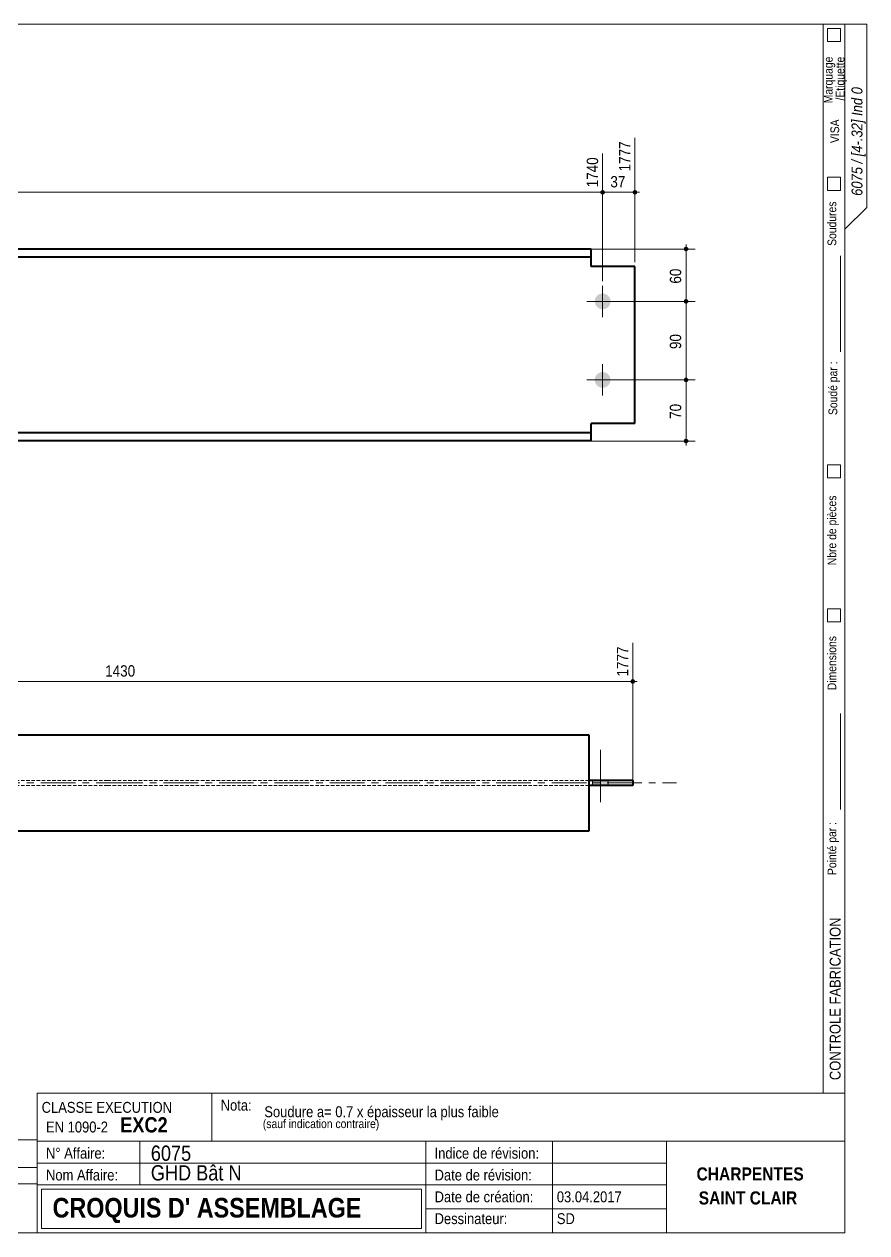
# Model space of a CAD drawing. Header units: millimetres. Extents: x 2 to 410, y 5 to 282.
# Drawn here: x 217 to 410, y 5 to 282 of the extents above; entities that cross this region are included whole.
import ezdxf

# ---------------------------------------------------------------- set-up
doc = ezdxf.new("R2010")
doc.units = ezdxf.units.MM
doc.linetypes.add('AXES', pattern=[12.7, 7.9375, -1.5875, 1.5875, -1.5875])
doc.linetypes.add('CACHE2', pattern=[1.190625, 0.79375, -0.396875])
for name, color, linetype, lineweight in [('Autre type objet', 1, 'Continuous', 0), ('Axe', 1, 'Continuous', 0), ('Boulon', 7, 'Continuous', 0), ('Cache', 7, 'Continuous', 0), ('Cotation', 7, 'Continuous', 0), ('Feuille dessin', 5, 'Continuous', 0), ('Piece', 2, 'Continuous', 0)]:
    doc.layers.add(name, color=color, linetype=linetype, lineweight=lineweight)
doc.styles.add('ARIAL', font='ARIAL.TTF')
doc.styles.add('ARIAL_BOLD', font='ARIALBD.TTF')
doc.styles.add('ARIAL_ITALIC', font='ARIALI.TTF')
doc.styles.add('ARIAL_NARROW', font='ARIAL.TTF')

# ---------------------------------------------------------------- blocks, each defined once
blk = doc.blocks.new('*A1')
at = {"layer": 'Boulon'}
for points in [[(351.29, 218.43), (351.29, 218.38), (351.29, 218.34), (351.28, 218.3), (351.28, 218.25), (351.27, 218.21), (351.26, 218.17), (351.26, 218.12), (351.25, 218.08), (351.24, 218.04), (351.23, 217.99), (351.21, 217.95), (351.2, 217.91), (351.19, 217.87), (351.17, 217.83), (351.15, 217.78), (351.14, 217.74), (351.12, 217.7), (351.1, 217.66), (351.08, 217.62), (351.06, 217.59), (351.03, 217.55), (351.01, 217.51), (350.99, 217.47), (350.96, 217.44), (350.94, 217.4), (350.91, 217.37), (350.88, 217.33), (350.85, 217.3), (350.82, 217.26), (350.79, 217.23), (350.76, 217.2), (350.73, 217.17), (350.7, 217.14), (350.67, 217.11), (350.63, 217.08), (350.6, 217.05), (350.56, 217.03), (350.53, 217), (350.49, 216.98), (350.45, 216.95), (350.42, 216.93), (350.38, 216.91), (350.34, 216.89), (350.3, 216.87), (350.26, 216.85), (350.22, 216.83), (350.18, 216.81), (350.14, 216.79), (350.1, 216.78), (350.06, 216.76), (350.01, 216.75), (349.97, 216.74), (349.93, 216.73), (349.89, 216.72), (349.84, 216.71), (349.8, 216.7), (349.75, 216.69), (349.71, 216.69), (349.67, 216.68), (349.62, 216.68), (349.58, 216.67), (349.53, 216.67), (349.49, 216.67), (349.45, 216.67), (349.4, 216.67), (349.36, 216.68), (349.31, 216.68), (349.27, 216.69), (349.23, 216.69), (349.18, 216.7), (349.14, 216.71), (349.1, 216.72), (349.05, 216.73), (349.01, 216.74), (348.97, 216.75), (348.93, 216.76), (348.88, 216.78), (348.84, 216.79), (348.8, 216.81), (348.76, 216.83), (348.72, 216.85), (348.68, 216.87), (348.64, 216.89), (348.6, 216.91), (348.57, 216.93), (348.53, 216.95), (348.49, 216.98), (348.45, 217), (348.42, 217.03), (348.38, 217.05), (348.35, 217.08), (348.32, 217.11), (348.28, 217.14), (348.25, 217.17), (348.22, 217.2), (348.19, 217.23), (348.16, 217.26), (348.13, 217.3), (348.1, 217.33), (348.07, 217.37), (348.05, 217.4), (348.02, 217.44), (347.99, 217.47), (347.97, 217.51), (347.95, 217.55), (347.92, 217.59), (347.9, 217.62), (347.88, 217.66), (347.86, 217.7), (347.85, 217.74), (347.83, 217.78), (347.81, 217.83), (347.8, 217.87), (347.78, 217.91), (347.77, 217.95), (347.76, 217.99), (347.74, 218.04), (347.73, 218.08), (347.73, 218.12), (347.72, 218.17), (347.71, 218.21), (347.7, 218.25), (347.7, 218.3), (347.7, 218.34), (347.69, 218.38), (347.69, 218.43), (347.69, 218.47), (347.69, 218.52), (347.69, 218.56), (347.7, 218.61), (347.7, 218.65), (347.7, 218.69), (347.71, 218.74), (347.72, 218.78), (347.73, 218.82), (347.73, 218.87), (347.74, 218.91), (347.76, 218.95), (347.77, 219), (347.78, 219.04), (347.8, 219.08), (347.81, 219.12), (347.83, 219.16), (347.85, 219.2), (347.86, 219.24), (347.88, 219.28), (347.9, 219.32), (347.92, 219.36), (347.95, 219.4), (347.97, 219.44), (347.99, 219.47), (348.02, 219.51), (348.05, 219.55), (348.07, 219.58), (348.1, 219.61), (348.13, 219.65), (348.16, 219.68), (348.19, 219.71), (348.22, 219.75), (348.25, 219.78), (348.28, 219.81), (348.32, 219.84), (348.35, 219.86), (348.38, 219.89), (348.42, 219.92), (348.45, 219.94), (348.49, 219.97), (348.53, 219.99), (348.57, 220.02), (348.6, 220.04), (348.64, 220.06), (348.68, 220.08), (348.72, 220.1), (348.76, 220.12), (348.8, 220.14), (348.84, 220.15), (348.88, 220.17), (348.93, 220.18), (348.97, 220.2), (349.01, 220.21), (349.05, 220.22), (349.1, 220.23), (349.14, 220.24), (349.18, 220.25), (349.23, 220.25), (349.27, 220.26), (349.31, 220.26), (349.36, 220.27), (349.4, 220.27), (349.45, 220.27), (349.49, 220.27), (349.53, 220.27), (349.58, 220.27), (349.62, 220.27), (349.67, 220.26), (349.71, 220.26), (349.75, 220.25), (349.8, 220.25), (349.84, 220.24), (349.89, 220.23), (349.93, 220.22), (349.97, 220.21), (350.01, 220.2), (350.06, 220.18), (350.1, 220.17), (350.14, 220.15), (350.18, 220.14), (350.22, 220.12), (350.26, 220.1), (350.3, 220.08), (350.34, 220.06), (350.38, 220.04), (350.42, 220.02), (350.45, 219.99), (350.49, 219.97), (350.53, 219.94), (350.56, 219.92), (350.6, 219.89), (350.63, 219.86), (350.67, 219.84), (350.7, 219.81), (350.73, 219.78), (350.76, 219.75), (350.79, 219.71), (350.82, 219.68), (350.85, 219.65), (350.88, 219.61), (350.91, 219.58), (350.94, 219.55), (350.96, 219.51), (350.99, 219.47), (351.01, 219.44), (351.03, 219.4), (351.06, 219.36), (351.08, 219.32), (351.1, 219.28), (351.12, 219.24), (351.14, 219.2), (351.15, 219.16), (351.17, 219.12), (351.19, 219.08), (351.2, 219.04), (351.21, 219), (351.23, 218.95), (351.24, 218.91), (351.25, 218.87), (351.26, 218.82), (351.26, 218.78), (351.27, 218.74), (351.28, 218.69), (351.28, 218.65), (351.29, 218.61), (351.29, 218.56), (351.29, 218.52), (351.29, 218.47)], [(351.29, 200.43), (351.29, 200.38), (351.29, 200.34), (351.28, 200.3), (351.28, 200.25), (351.27, 200.21), (351.26, 200.17), (351.26, 200.12), (351.25, 200.08), (351.24, 200.04), (351.23, 199.99), (351.21, 199.95), (351.2, 199.91), (351.19, 199.87), (351.17, 199.83), (351.15, 199.78), (351.14, 199.74), (351.12, 199.7), (351.1, 199.66), (351.08, 199.62), (351.06, 199.59), (351.03, 199.55), (351.01, 199.51), (350.99, 199.47), (350.96, 199.44), (350.94, 199.4), (350.91, 199.37), (350.88, 199.33), (350.85, 199.3), (350.82, 199.26), (350.79, 199.23), (350.76, 199.2), (350.73, 199.17), (350.7, 199.14), (350.67, 199.11), (350.63, 199.08), (350.6, 199.05), (350.56, 199.03), (350.53, 199), (350.49, 198.98), (350.45, 198.95), (350.42, 198.93), (350.38, 198.91), (350.34, 198.89), (350.3, 198.87), (350.26, 198.85), (350.22, 198.83), (350.18, 198.81), (350.14, 198.79), (350.1, 198.78), (350.06, 198.76), (350.01, 198.75), (349.97, 198.74), (349.93, 198.73), (349.89, 198.72), (349.84, 198.71), (349.8, 198.7), (349.75, 198.69), (349.71, 198.69), (349.67, 198.68), (349.62, 198.68), (349.58, 198.67), (349.53, 198.67), (349.49, 198.67), (349.45, 198.67), (349.4, 198.67), (349.36, 198.68), (349.31, 198.68), (349.27, 198.69), (349.23, 198.69), (349.18, 198.7), (349.14, 198.71), (349.1, 198.72), (349.05, 198.73), (349.01, 198.74), (348.97, 198.75), (348.93, 198.76), (348.88, 198.78), (348.84, 198.79), (348.8, 198.81), (348.76, 198.83), (348.72, 198.85), (348.68, 198.87), (348.64, 198.89), (348.6, 198.91), (348.57, 198.93), (348.53, 198.95), (348.49, 198.98), (348.45, 199), (348.42, 199.03), (348.38, 199.05), (348.35, 199.08), (348.32, 199.11), (348.28, 199.14), (348.25, 199.17), (348.22, 199.2), (348.19, 199.23), (348.16, 199.26), (348.13, 199.3), (348.1, 199.33), (348.07, 199.37), (348.05, 199.4), (348.02, 199.44), (347.99, 199.47), (347.97, 199.51), (347.95, 199.55), (347.92, 199.59), (347.9, 199.62), (347.88, 199.66), (347.86, 199.7), (347.85, 199.74), (347.83, 199.78), (347.81, 199.83), (347.8, 199.87), (347.78, 199.91), (347.77, 199.95), (347.76, 199.99), (347.74, 200.04), (347.73, 200.08), (347.73, 200.12), (347.72, 200.17), (347.71, 200.21), (347.7, 200.25), (347.7, 200.3), (347.7, 200.34), (347.69, 200.38), (347.69, 200.43), (347.69, 200.47), (347.69, 200.52), (347.69, 200.56), (347.7, 200.61), (347.7, 200.65), (347.7, 200.69), (347.71, 200.74), (347.72, 200.78), (347.73, 200.82), (347.73, 200.87), (347.74, 200.91), (347.76, 200.95), (347.77, 201), (347.78, 201.04), (347.8, 201.08), (347.81, 201.12), (347.83, 201.16), (347.85, 201.2), (347.86, 201.24), (347.88, 201.28), (347.9, 201.32), (347.92, 201.36), (347.95, 201.4), (347.97, 201.44), (347.99, 201.47), (348.02, 201.51), (348.05, 201.55), (348.07, 201.58), (348.1, 201.61), (348.13, 201.65), (348.16, 201.68), (348.19, 201.71), (348.22, 201.75), (348.25, 201.78), (348.28, 201.81), (348.32, 201.84), (348.35, 201.86), (348.38, 201.89), (348.42, 201.92), (348.45, 201.94), (348.49, 201.97), (348.53, 201.99), (348.57, 202.02), (348.6, 202.04), (348.64, 202.06), (348.68, 202.08), (348.72, 202.1), (348.76, 202.12), (348.8, 202.14), (348.84, 202.15), (348.88, 202.17), (348.93, 202.18), (348.97, 202.2), (349.01, 202.21), (349.05, 202.22), (349.1, 202.23), (349.14, 202.24), (349.18, 202.25), (349.23, 202.25), (349.27, 202.26), (349.31, 202.26), (349.36, 202.27), (349.4, 202.27), (349.45, 202.27), (349.49, 202.27), (349.53, 202.27), (349.58, 202.27), (349.62, 202.27), (349.67, 202.26), (349.71, 202.26), (349.75, 202.25), (349.8, 202.25), (349.84, 202.24), (349.89, 202.23), (349.93, 202.22), (349.97, 202.21), (350.01, 202.2), (350.06, 202.18), (350.1, 202.17), (350.14, 202.15), (350.18, 202.14), (350.22, 202.12), (350.26, 202.1), (350.3, 202.08), (350.34, 202.06), (350.38, 202.04), (350.42, 202.02), (350.45, 201.99), (350.49, 201.97), (350.53, 201.94), (350.56, 201.92), (350.6, 201.89), (350.63, 201.86), (350.67, 201.84), (350.7, 201.81), (350.73, 201.78), (350.76, 201.75), (350.79, 201.71), (350.82, 201.68), (350.85, 201.65), (350.88, 201.61), (350.91, 201.58), (350.94, 201.55), (350.96, 201.51), (350.99, 201.47), (351.01, 201.44), (351.03, 201.4), (351.06, 201.36), (351.08, 201.32), (351.1, 201.28), (351.12, 201.24), (351.14, 201.2), (351.15, 201.16), (351.17, 201.12), (351.19, 201.08), (351.2, 201.04), (351.21, 201), (351.23, 200.95), (351.24, 200.91), (351.25, 200.87), (351.26, 200.82), (351.26, 200.78), (351.27, 200.74), (351.28, 200.69), (351.28, 200.65), (351.29, 200.61), (351.29, 200.56), (351.29, 200.52), (351.29, 200.47)]]:
    blk.add_hatch(color=256, dxfattribs=at).paths.add_polyline_path(points, flags=17)
at = {"layer": 'Boulon', "linetype": 'Continuous', "lineweight": 0}
for p, q in [((349.49, 222.07), (349.49, 214.87)), ((345.89, 218.47), (353.09, 218.47)), ((349.49, 204.07), (349.49, 196.87)), ((345.89, 200.47), (353.09, 200.47))]:
    blk.add_line(p, q, dxfattribs=at)
blk = doc.blocks.new('*A4')
at = {"layer": 'Piece', "color": 2, "linetype": 'Continuous', "lineweight": 40}
for p, q in [((236.619542, 230.472823), (53.493561, 230.472823)), ((346.89207, 230.472823), (236.719542, 230.472823)), ((346.89207, 226.472823), (346.89207, 230.472823)), ((236.619542, 228.632823), (53.493561, 228.632823)), ((346.89207, 228.632823), (236.719542, 228.632823)), ((356.891672, 226.472823), (346.89207, 226.472823)), ((356.891672, 190.472823), (356.891672, 226.472823)), ((346.89207, 186.472823), (346.89207, 190.472823)), ((356.891672, 190.472823), (346.89207, 190.472823)), ((236.619542, 188.312823), (53.493561, 188.312823)), ((236.619542, 186.472823), (53.493561, 186.472823)), ((346.89207, 188.312823), (236.719542, 188.312823)), ((346.89207, 186.472823), (236.719542, 186.472823))]:
    blk.add_line(p, q, dxfattribs=at)
blk = doc.blocks.new('*A8')
at = {"layer": 'Boulon'}
blk.add_hatch(color=256, dxfattribs=at).paths.add_polyline_path([(350.79, 108.68), (350.79, 107.5), (347.19, 107.5), (347.19, 108.68)], flags=17)
blk.add_hatch(color=256, dxfattribs=at).paths.add_polyline_path([(350.79, 108.68), (350.79, 107.5), (347.19, 107.5), (347.19, 108.68)], flags=17)
at = {"layer": 'Boulon', "linetype": 'Continuous', "lineweight": 0}
for p, q in [((348.99, 103.69), (348.99, 115.69)), ((348.99, 103.69), (348.99, 115.69)), ((347.19, 107.5), (347.19, 108.68)), ((347.19, 107.5), (347.19, 108.68)), ((350.79, 107.5), (350.79, 108.68)), ((350.79, 107.5), (350.79, 108.68))]:
    blk.add_line(p, q, dxfattribs=at)
blk = doc.blocks.new('*A11')
at = {"layer": 'Axe', "color": 1, "linetype": 'AXES', "lineweight": 15}
for p, q in [((42.993903, 108.091685), (236.119883, 108.091685)), ((236.219883, 108.091685), (366.392013, 108.091685))]:
    blk.add_line(p, q, dxfattribs=at)
at = {"layer": 'Cache', "color": 7, "linetype": 'CACHE2', "lineweight": 20}
for p, q in [((236.119883, 108.681685), (52.993903, 108.681685)), ((346.392411, 108.681685), (236.219883, 108.681685)), ((236.119883, 107.501685), (52.993903, 107.501685)), ((346.392411, 107.501685), (236.219883, 107.501685))]:
    blk.add_line(p, q, dxfattribs=at)
at = {"layer": 'Piece', "color": 2, "linetype": 'Continuous', "lineweight": 40}
for p, q in [((236.119883, 119.091685), (52.993903, 119.091685)), ((346.392411, 119.091685), (236.219883, 119.091685)), ((346.392411, 97.091685), (346.392411, 119.091685)), ((356.392013, 108.681685), (346.392411, 108.681685)), ((356.392013, 108.681685), (356.392013, 107.501685)), ((356.392013, 107.501685), (346.392411, 107.501685)), ((52.993903, 97.091685), (236.119883, 97.091685)), ((236.219883, 97.091685), (346.392411, 97.091685))]:
    blk.add_line(p, q, dxfattribs=at)
blk = doc.blocks.new('*A15')
at = {"layer": 'Feuille dessin', "linetype": 'Continuous', "lineweight": 0}
for p, q in [((405, 282), (5, 282)), ((405, 5), (405, 282)), ((5, 5), (405, 5))]:
    blk.add_line(p, q, dxfattribs=at)
blk = doc.blocks.new('*A16')
at = {"layer": 'Autre type objet', "linetype": 'Continuous', "lineweight": 0}
for p, q in [((400, 37), (400, 282)), ((400, 282), (410, 282)), ((401, 281), (401, 278)), ((404, 281), (401, 281)), ((404, 278), (404, 281)), ((405, 37), (405, 282)), ((410, 282), (410, 240)), ((401, 278), (404, 278)), ((404, 246.898947), (401, 246.898947)), ((401, 246.898947), (401, 243.898947)), ((404, 243.898947), (404, 246.898947)), ((401, 243.898947), (404, 243.898947)), ((410, 240), (405, 235)), ((404, 206.87143), (404, 228.87143)), ((401, 181), (401, 178)), ((404, 181), (401, 181)), ((404, 178), (404, 181)), ((401, 178), (404, 178)), ((401, 148), (401, 145)), ((404, 148), (401, 148)), ((404, 145), (404, 148)), ((401, 145), (404, 145)), ((404, 102), (404, 124)), ((400, 37), (405, 37))]:
    blk.add_line(p, q, dxfattribs=at)
at = {"layer": 'Autre type objet', "width": 0.85}
for s, height, style, p in [('Marquage', 2, 'ARIAL', (402.175102, 263.861793)), ('/Etiquette', 2, 'ARIAL', (404.882157, 264.509258)), ('6075 / [4-.32] Ind 0', 2.5, 'ARIAL_ITALIC', (409, 242.657715)), ('VISA', 2, 'ARIAL', (403.660159, 254.754913)), ('Soudures', 2, 'ARIAL', (403, 231.189963)), ('Soudé par :', 2, 'ARIAL', (403.230161, 192.415081)), ('Nbre de pièces', 2, 'ARIAL', (403, 158)), ('Dimensions', 2, 'ARIAL', (403, 129.364258)), ('Pointé par :', 2, 'ARIAL', (403, 87)), ('CONTROLE FABRICATION', 2.5, 'ARIAL', (404, 40))]:
    blk.add_text(s, height=height, rotation=90, dxfattribs=dict(at, style=style)).set_placement(p)
blk = doc.blocks.new('*A17')
at = {"layer": 'Autre type objet', "linetype": 'Continuous', "lineweight": 0}
for p, q in [((220, 37), (405, 37)), ((220, 37), (220, 26)), ((260, 37), (260, 26)), ((405, 37), (405, 26)), ((220, 26), (405, 26))]:
    blk.add_line(p, q, dxfattribs=at)
at = {"layer": 'Autre type objet', "width": 0.85}
for s, height, style, p in [('CLASSE EXECUTION', 2.5, 'ARIAL', (221, 32.5)), ('Nota:', 2.5, 'ARIAL', (262, 33)), ('Soudure a= 0.7 x épaisseur la plus faible', 2.5, 'ARIAL', (272, 31.5)), ('EN 1090-2', 2.5, 'ARIAL', (222, 28)), ('EXC2', 3.5, 'ARIAL_BOLD', (239, 28)), (' (sauf indication contraire)', 2, 'ARIAL', (271, 29))]:
    blk.add_text(s, height=height, dxfattribs=dict(at, style=style)).set_placement(p)
blk = doc.blocks.new('*A18')
at = {"layer": 'Autre type objet', "linetype": 'Continuous', "lineweight": 0}
for p, q in [((35, 26.276986), (220, 26.276986)), ((35.000031, 26.276887), (35, 16.25)), ((89, 25.942397), (124, 25.942397)), ((89, 20.374117), (89, 25.942397)), ((124, 25.942397), (124, 20.374117)), ((177.006307, 26.276553), (177, 16.25)), ((197.000069, 26.275594), (197, 16.25)), ((219.999994, 26.276914), (220, 16.25)), ((35, 20), (220, 20)), ((54, 20), (54, 16.25)), ((124, 20.374117), (89, 20.374117)), ((101, 20), (101, 16.25)), ((111, 20), (111, 16.25)), ((130, 20), (130, 16.25)), ((159, 20), (159, 16.25)), ((35, 16.25), (220, 16.25)), ((35, 16.25), (35, 12.5)), ((54, 16.25), (54, 12.5)), ((101, 16.25), (101, 12.5)), ((111, 16.25), (111, 12.5)), ((130, 16.25), (130, 12.5)), ((159, 16.25), (159, 12.5)), ((177, 16.25), (177, 12.5)), ((197, 16.25), (197, 12.5)), ((220, 16.25), (220, 12.5)), ((35, 12.5), (35, 8.75)), ((54, 12.5), (54, 8.75)), ((101, 12.5), (101, 8.75)), ((111, 12.5), (111, 8.75)), ((130, 12.5), (130, 8.75)), ((159, 12.5), (159, 8.75)), ((177, 12.5), (177, 8.75)), ((197, 12.5), (197, 8.75)), ((220, 12.5), (220, 8.75)), ((35, 8.75), (35, 5)), ((54, 8.75), (54, 5)), ((101, 8.75), (101, 5)), ((111, 8.75), (111, 5)), ((130, 8.75), (130, 5)), ((159, 8.75), (159, 5)), ((177, 8.75), (177, 5)), ((197, 8.75), (197, 5)), ((220, 8.75), (220, 5))]:
    blk.add_line(p, q, dxfattribs=at)
at = {"layer": 'Autre type objet', "width": 0.85}
for s, height, style, p in [('TOLERANCES ESSENTIELLES CONFORMES A LA NORME 1090-1', 2.5, 'ARIAL_BOLD', (38, 27.427143)), ('4-32', 4, 'ARIAL', (100.65625, 21.25)), ('1', 3.5, 'ARIAL', (140.83694, 21.649058)), ('LISTE POUR UN ASSEMBLAGE:', 2.5, 'ARIAL', (36, 21.778635)), ('Rep:', 3, 'ARIAL_NARROW', (89.824804, 21.591901)), ('Qtité:', 3, 'ARIAL', (131.03794, 21.649058)), ('1.6', 3.5, 'ARIAL', (183.758911, 21.25)), ('48.8', 3.5, 'ARIAL', (204.628174, 21.25)), ('Repère', 2.5, 'ARIAL', (39, 17.25)), ('Profil', 2.5, 'ARIAL', (72, 17.25)), ('Qté', 2.5, 'ARIAL', (103, 17.25)), ('Matériau', 2.5, 'ARIAL', (114, 17.25)), ('Revêtement', 2.5, 'ARIAL', (134, 17.25)), ('Longueur', 2.5, 'ARIAL', (161, 17.25)), ('Peinture', 2.5, 'ARIAL', (180, 17.25)), ('Poids', 2.5, 'ARIAL', (204, 17.25)), ('98', 2, 'ARIAL', (37, 13.75)), ('IPE220', 2, 'ARIAL', (55, 13.5)), ('1', 2, 'ARIAL', (107.186523, 13.5)), ('S275JR', 2, 'ARIAL', (116.259277, 13.5)), ('PEINTURE', 2, 'ARIAL', (137.896973, 13.5)), ('1777', 2, 'ARIAL', (166.070312, 13.5)), ('1.5', 2, 'ARIAL', (187.295898, 13.5)), ('46.6', 2, 'ARIAL', (208.146484, 13.75)), ('101', 2, 'ARIAL', (37, 10)), ('PL8*52', 2, 'ARIAL', (55, 9.75)), ('2', 2, 'ARIAL', (107.186523, 9.75)), ('S235JR', 2, 'ARIAL', (116.259277, 9.75)), ('198', 2, 'ARIAL', (167.553711, 9.75)), ('0.0', 2, 'ARIAL', (187.295898, 9.75)), ('0.6', 2, 'ARIAL', (209.629883, 10)), ('136', 2, 'ARIAL', (37, 6.25)), ('PL8*77', 2, 'ARIAL', (55, 6)), ('1', 2, 'ARIAL', (107.186523, 6)), ('S235JR', 2, 'ARIAL', (116.259277, 6)), ('198', 2, 'ARIAL', (167.553711, 6)), ('0.0', 2, 'ARIAL', (187.295898, 6)), ('1.0', 2, 'ARIAL', (209.629883, 6.25))]:
    blk.add_text(s, height=height, dxfattribs=dict(at, style=style)).set_placement(p)
blk = doc.blocks.new('*A19')
at = {"layer": 'Autre type objet', "linetype": 'Continuous', "lineweight": 0}
for p, q in [((220, 26), (405, 26)), ((220, 26), (220, 5)), ((243.5, 26), (243.5, 16)), ((309, 26), (309, 5)), ((338, 26), (338, 5)), ((364.113616, 5), (364.113616, 26)), ((405, 5), (405, 26)), ((220, 21), (364.091573, 20.947521)), ((220, 16), (309, 16)), ((221, 15), (308, 15)), ((221, 6), (221, 15)), ((308, 15), (308, 6)), ((309, 16), (364.1638, 15.995557)), ((309, 10.5), (364.091381, 10.5)), ((308, 6), (221, 6)), ((220, 5), (405, 5))]:
    blk.add_line(p, q, dxfattribs=at)
at = {"layer": 'Autre type objet', "width": 0.85}
for s, height, style, p in [('6075', 3.5, 'ARIAL', (246, 21.5)), ('N° Affaire:', 2.5, 'ARIAL_NARROW', (222, 22)), ('Indice de révision:', 2.5, 'ARIAL_NARROW', (311, 22)), ('Nom Affaire:', 2.5, 'ARIAL_NARROW', (222, 17)), ('GHD Bât N', 3.5, 'ARIAL', (246, 17)), ('Date de révision:', 2.5, 'ARIAL_NARROW', (311, 17)), ('CHARPENTES', 3, 'ARIAL_BOLD', (371, 17)), ('Date de création:', 2.5, 'ARIAL_NARROW', (311, 12)), ('03.04.2017', 2.5, 'ARIAL', (339, 12)), ('SAINT CLAIR', 3, 'ARIAL_BOLD', (371.5, 11.5)), ("CROQUIS D' ASSEMBLAGE", 4.5, 'ARIAL_BOLD', (223.5, 8.5)), ('Dessinateur:', 2.5, 'ARIAL_NARROW', (311, 7)), ('SD', 2.5, 'ARIAL', (339, 7))]:
    blk.add_text(s, height=height, dxfattribs=dict(at, style=style)).set_placement(p)
blk = doc.blocks.new('*A22')
at = {"layer": 'Cotation'}
blk.add_hatch(color=256, dxfattribs=at).paths.add_polyline_path([(349.47, 242.95), (349.44, 242.96), (349.41, 242.96), (349.39, 242.96), (349.36, 242.97), (349.34, 242.98), (349.32, 242.98), (349.29, 242.99), (349.27, 243), (349.25, 243.01), (349.22, 243.03), (349.2, 243.04), (349.18, 243.06), (349.16, 243.07), (349.14, 243.09), (349.12, 243.11), (349.11, 243.12), (349.09, 243.14), (349.07, 243.16), (349.06, 243.18), (349.04, 243.21), (349.03, 243.23), (349.02, 243.25), (349.01, 243.27), (349, 243.3), (348.99, 243.32), (348.99, 243.35), (348.98, 243.37), (348.98, 243.4), (348.97, 243.42), (348.97, 243.45), (348.97, 243.47), (348.97, 243.5), (348.97, 243.52), (348.98, 243.55), (348.98, 243.57), (348.99, 243.6), (348.99, 243.62), (349, 243.65), (349.01, 243.67), (349.02, 243.7), (349.03, 243.72), (349.04, 243.74), (349.06, 243.76), (349.07, 243.78), (349.09, 243.8), (349.11, 243.82), (349.12, 243.84), (349.14, 243.86), (349.16, 243.87), (349.18, 243.89), (349.2, 243.91), (349.22, 243.92), (349.25, 243.93), (349.27, 243.94), (349.29, 243.95), (349.32, 243.96), (349.34, 243.97), (349.36, 243.98), (349.39, 243.98), (349.41, 243.99), (349.44, 243.99), (349.47, 243.99), (349.49, 243.99), (349.52, 243.99), (349.54, 243.99), (349.57, 243.99), (349.59, 243.98), (349.62, 243.98), (349.64, 243.97), (349.67, 243.96), (349.69, 243.95), (349.71, 243.94), (349.74, 243.93), (349.76, 243.92), (349.78, 243.91), (349.8, 243.89), (349.82, 243.87), (349.84, 243.86), (349.86, 243.84), (349.88, 243.82), (349.89, 243.8), (349.91, 243.78), (349.92, 243.76), (349.94, 243.74), (349.95, 243.72), (349.96, 243.7), (349.97, 243.67), (349.98, 243.65), (349.99, 243.62), (350, 243.6), (350, 243.57), (350.01, 243.55), (350.01, 243.52), (350.01, 243.5), (350.01, 243.47), (350.01, 243.45), (350.01, 243.42), (350.01, 243.4), (350, 243.37), (350, 243.35), (349.99, 243.32), (349.98, 243.3), (349.97, 243.27), (349.96, 243.25), (349.95, 243.23), (349.94, 243.21), (349.92, 243.18), (349.91, 243.16), (349.89, 243.14), (349.88, 243.12), (349.86, 243.11), (349.84, 243.09), (349.82, 243.07), (349.8, 243.06), (349.78, 243.04), (349.76, 243.03), (349.74, 243.01), (349.71, 243), (349.69, 242.99), (349.67, 242.98), (349.64, 242.98), (349.62, 242.97), (349.59, 242.96), (349.57, 242.96), (349.54, 242.96), (349.52, 242.95), (349.49, 242.95)], flags=17)
at = {"layer": 'Cotation', "linetype": 'Continuous', "lineweight": 0}
for p, q in [((349.49, 223.07), (349.49, 252.33)), ((349.49, 244.51), (349.49, 242.43)), ((67.49, 243.47), (349.49, 243.47)), ((350.53, 243.47), (348.45, 243.47)), ((349.49, 243.47), (350.53, 243.47))]:
    blk.add_line(p, q, dxfattribs=at)
at = {"layer": 'Cotation'}
blk.add_point((349.49, 243.47), dxfattribs=at)
at = {"layer": 'Cotation', "style": 'ARIAL', "width": 0.85}
blk.add_text('1740', height=2.6, rotation=90.0002, dxfattribs=at).set_placement((348.45, 244.61))
blk = doc.blocks.new('*A23')
at = {"layer": 'Cotation'}
for points in [[(349.47, 242.95), (349.44, 242.96), (349.41, 242.96), (349.39, 242.96), (349.36, 242.97), (349.34, 242.98), (349.32, 242.98), (349.29, 242.99), (349.27, 243), (349.25, 243.01), (349.22, 243.03), (349.2, 243.04), (349.18, 243.06), (349.16, 243.07), (349.14, 243.09), (349.12, 243.11), (349.11, 243.12), (349.09, 243.14), (349.07, 243.16), (349.06, 243.18), (349.04, 243.21), (349.03, 243.23), (349.02, 243.25), (349.01, 243.27), (349, 243.3), (348.99, 243.32), (348.99, 243.35), (348.98, 243.37), (348.98, 243.4), (348.97, 243.42), (348.97, 243.45), (348.97, 243.47), (348.97, 243.5), (348.97, 243.52), (348.98, 243.55), (348.98, 243.57), (348.99, 243.6), (348.99, 243.62), (349, 243.65), (349.01, 243.67), (349.02, 243.7), (349.03, 243.72), (349.04, 243.74), (349.06, 243.76), (349.07, 243.78), (349.09, 243.8), (349.11, 243.82), (349.12, 243.84), (349.14, 243.86), (349.16, 243.87), (349.18, 243.89), (349.2, 243.91), (349.22, 243.92), (349.25, 243.93), (349.27, 243.94), (349.29, 243.95), (349.32, 243.96), (349.34, 243.97), (349.36, 243.98), (349.39, 243.98), (349.41, 243.99), (349.44, 243.99), (349.47, 243.99), (349.49, 243.99), (349.52, 243.99), (349.54, 243.99), (349.57, 243.99), (349.59, 243.98), (349.62, 243.98), (349.64, 243.97), (349.67, 243.96), (349.69, 243.95), (349.71, 243.94), (349.74, 243.93), (349.76, 243.92), (349.78, 243.91), (349.8, 243.89), (349.82, 243.87), (349.84, 243.86), (349.86, 243.84), (349.88, 243.82), (349.89, 243.8), (349.91, 243.78), (349.92, 243.76), (349.94, 243.74), (349.95, 243.72), (349.96, 243.7), (349.97, 243.67), (349.98, 243.65), (349.99, 243.62), (350, 243.6), (350, 243.57), (350.01, 243.55), (350.01, 243.52), (350.01, 243.5), (350.01, 243.47), (350.01, 243.45), (350.01, 243.42), (350.01, 243.4), (350, 243.37), (350, 243.35), (349.99, 243.32), (349.98, 243.3), (349.97, 243.27), (349.96, 243.25), (349.95, 243.23), (349.94, 243.21), (349.92, 243.18), (349.91, 243.16), (349.89, 243.14), (349.88, 243.12), (349.86, 243.11), (349.84, 243.09), (349.82, 243.07), (349.8, 243.06), (349.78, 243.04), (349.76, 243.03), (349.74, 243.01), (349.71, 243), (349.69, 242.99), (349.67, 242.98), (349.64, 242.98), (349.62, 242.97), (349.59, 242.96), (349.57, 242.96), (349.54, 242.96), (349.52, 242.95), (349.49, 242.95)], [(356.87, 242.95), (356.84, 242.96), (356.82, 242.96), (356.79, 242.96), (356.77, 242.97), (356.74, 242.98), (356.72, 242.98), (356.69, 242.99), (356.67, 243), (356.65, 243.01), (356.62, 243.03), (356.6, 243.04), (356.58, 243.06), (356.56, 243.07), (356.54, 243.09), (356.52, 243.11), (356.51, 243.12), (356.49, 243.14), (356.47, 243.16), (356.46, 243.18), (356.45, 243.21), (356.43, 243.23), (356.42, 243.25), (356.41, 243.27), (356.4, 243.3), (356.39, 243.32), (356.39, 243.35), (356.38, 243.37), (356.38, 243.4), (356.37, 243.42), (356.37, 243.45), (356.37, 243.47), (356.37, 243.5), (356.37, 243.52), (356.38, 243.55), (356.38, 243.57), (356.39, 243.6), (356.39, 243.62), (356.4, 243.65), (356.41, 243.67), (356.42, 243.7), (356.43, 243.72), (356.45, 243.74), (356.46, 243.76), (356.47, 243.78), (356.49, 243.8), (356.51, 243.82), (356.52, 243.84), (356.54, 243.86), (356.56, 243.87), (356.58, 243.89), (356.6, 243.91), (356.62, 243.92), (356.65, 243.93), (356.67, 243.94), (356.69, 243.95), (356.72, 243.96), (356.74, 243.97), (356.77, 243.98), (356.79, 243.98), (356.82, 243.99), (356.84, 243.99), (356.87, 243.99), (356.89, 243.99), (356.92, 243.99), (356.94, 243.99), (356.97, 243.99), (356.99, 243.98), (357.02, 243.98), (357.04, 243.97), (357.07, 243.96), (357.09, 243.95), (357.11, 243.94), (357.14, 243.93), (357.16, 243.92), (357.18, 243.91), (357.2, 243.89), (357.22, 243.87), (357.24, 243.86), (357.26, 243.84), (357.28, 243.82), (357.29, 243.8), (357.31, 243.78), (357.32, 243.76), (357.34, 243.74), (357.35, 243.72), (357.36, 243.7), (357.37, 243.67), (357.38, 243.65), (357.39, 243.62), (357.4, 243.6), (357.4, 243.57), (357.41, 243.55), (357.41, 243.52), (357.41, 243.5), (357.41, 243.47), (357.41, 243.45), (357.41, 243.42), (357.41, 243.4), (357.4, 243.37), (357.4, 243.35), (357.39, 243.32), (357.38, 243.3), (357.37, 243.27), (357.36, 243.25), (357.35, 243.23), (357.34, 243.21), (357.32, 243.18), (357.31, 243.16), (357.29, 243.14), (357.28, 243.12), (357.26, 243.11), (357.24, 243.09), (357.22, 243.07), (357.2, 243.06), (357.18, 243.04), (357.16, 243.03), (357.14, 243.01), (357.11, 243), (357.09, 242.99), (357.07, 242.98), (357.04, 242.98), (357.02, 242.97), (356.99, 242.96), (356.97, 242.96), (356.94, 242.96), (356.92, 242.95), (356.89, 242.95)]]:
    blk.add_hatch(color=256, dxfattribs=at).paths.add_polyline_path(points, flags=17)
at = {"layer": 'Cotation', "linetype": 'Continuous', "lineweight": 0}
for p, q in [((356.89, 227.47), (356.89, 255.97)), ((349.49, 223.07), (349.49, 252.33)), ((349.49, 244.51), (349.49, 242.43)), ((356.89, 244.51), (356.89, 242.43)), ((350.53, 243.47), (348.45, 243.47)), ((349.49, 243.47), (348.45, 243.47)), ((349.49, 243.47), (356.89, 243.47)), ((357.93, 243.47), (355.85, 243.47)), ((356.89, 243.47), (357.93, 243.47))]:
    blk.add_line(p, q, dxfattribs=at)
at = {"layer": 'Cotation'}
for p in [(349.49, 243.47), (356.89, 243.47)]:
    blk.add_point(p, dxfattribs=at)
at = {"layer": 'Cotation', "style": 'ARIAL', "width": 0.85}
blk.add_text('1777', height=2.6, rotation=90.0002, dxfattribs=at).set_placement((355.85, 248.25))
blk.add_text('37', height=2.6, dxfattribs=at).set_placement((351.26, 244.59))
blk = doc.blocks.new('*A24')
at = {"layer": 'Cotation'}
for points in [[(368.57, 199.95), (368.55, 199.96), (368.52, 199.96), (368.5, 199.96), (368.47, 199.97), (368.45, 199.98), (368.42, 199.98), (368.4, 199.99), (368.37, 200), (368.35, 200.01), (368.33, 200.03), (368.31, 200.04), (368.29, 200.06), (368.27, 200.07), (368.25, 200.09), (368.23, 200.11), (368.21, 200.12), (368.19, 200.14), (368.18, 200.16), (368.16, 200.18), (368.15, 200.21), (368.14, 200.23), (368.13, 200.25), (368.12, 200.27), (368.11, 200.3), (368.1, 200.32), (368.09, 200.35), (368.09, 200.37), (368.08, 200.4), (368.08, 200.42), (368.08, 200.45), (368.08, 200.47), (368.08, 200.5), (368.08, 200.52), (368.08, 200.55), (368.09, 200.57), (368.09, 200.6), (368.1, 200.62), (368.11, 200.65), (368.12, 200.67), (368.13, 200.7), (368.14, 200.72), (368.15, 200.74), (368.16, 200.76), (368.18, 200.78), (368.19, 200.8), (368.21, 200.82), (368.23, 200.84), (368.25, 200.86), (368.27, 200.87), (368.29, 200.89), (368.31, 200.91), (368.33, 200.92), (368.35, 200.93), (368.37, 200.94), (368.4, 200.95), (368.42, 200.96), (368.45, 200.97), (368.47, 200.98), (368.5, 200.98), (368.52, 200.99), (368.55, 200.99), (368.57, 200.99), (368.6, 200.99), (368.62, 200.99), (368.65, 200.99), (368.67, 200.99), (368.7, 200.98), (368.72, 200.98), (368.75, 200.97), (368.77, 200.96), (368.8, 200.95), (368.82, 200.94), (368.84, 200.93), (368.86, 200.92), (368.89, 200.91), (368.91, 200.89), (368.93, 200.87), (368.95, 200.86), (368.96, 200.84), (368.98, 200.82), (369, 200.8), (369.01, 200.78), (369.03, 200.76), (369.04, 200.74), (369.06, 200.72), (369.07, 200.7), (369.08, 200.67), (369.09, 200.65), (369.09, 200.62), (369.1, 200.6), (369.11, 200.57), (369.11, 200.55), (369.11, 200.52), (369.12, 200.5), (369.12, 200.47), (369.12, 200.45), (369.11, 200.42), (369.11, 200.4), (369.11, 200.37), (369.1, 200.35), (369.09, 200.32), (369.09, 200.3), (369.08, 200.27), (369.07, 200.25), (369.06, 200.23), (369.04, 200.21), (369.03, 200.18), (369.01, 200.16), (369, 200.14), (368.98, 200.12), (368.96, 200.11), (368.95, 200.09), (368.93, 200.07), (368.91, 200.06), (368.89, 200.04), (368.86, 200.03), (368.84, 200.01), (368.82, 200), (368.8, 199.99), (368.77, 199.98), (368.75, 199.98), (368.72, 199.97), (368.7, 199.96), (368.67, 199.96), (368.65, 199.96), (368.62, 199.95), (368.6, 199.95)], [(368.57, 185.95), (368.55, 185.96), (368.52, 185.96), (368.5, 185.96), (368.47, 185.97), (368.45, 185.98), (368.42, 185.98), (368.4, 185.99), (368.37, 186), (368.35, 186.01), (368.33, 186.03), (368.31, 186.04), (368.29, 186.06), (368.27, 186.07), (368.25, 186.09), (368.23, 186.11), (368.21, 186.12), (368.19, 186.14), (368.18, 186.16), (368.16, 186.18), (368.15, 186.21), (368.14, 186.23), (368.13, 186.25), (368.12, 186.27), (368.11, 186.3), (368.1, 186.32), (368.09, 186.35), (368.09, 186.37), (368.08, 186.4), (368.08, 186.42), (368.08, 186.45), (368.08, 186.47), (368.08, 186.5), (368.08, 186.52), (368.08, 186.55), (368.09, 186.57), (368.09, 186.6), (368.1, 186.62), (368.11, 186.65), (368.12, 186.67), (368.13, 186.7), (368.14, 186.72), (368.15, 186.74), (368.16, 186.76), (368.18, 186.78), (368.19, 186.8), (368.21, 186.82), (368.23, 186.84), (368.25, 186.86), (368.27, 186.87), (368.29, 186.89), (368.31, 186.91), (368.33, 186.92), (368.35, 186.93), (368.37, 186.94), (368.4, 186.95), (368.42, 186.96), (368.45, 186.97), (368.47, 186.98), (368.5, 186.98), (368.52, 186.99), (368.55, 186.99), (368.57, 186.99), (368.6, 186.99), (368.62, 186.99), (368.65, 186.99), (368.67, 186.99), (368.7, 186.98), (368.72, 186.98), (368.75, 186.97), (368.77, 186.96), (368.8, 186.95), (368.82, 186.94), (368.84, 186.93), (368.86, 186.92), (368.89, 186.91), (368.91, 186.89), (368.93, 186.87), (368.95, 186.86), (368.96, 186.84), (368.98, 186.82), (369, 186.8), (369.01, 186.78), (369.03, 186.76), (369.04, 186.74), (369.06, 186.72), (369.07, 186.7), (369.08, 186.67), (369.09, 186.65), (369.09, 186.62), (369.1, 186.6), (369.11, 186.57), (369.11, 186.55), (369.11, 186.52), (369.12, 186.5), (369.12, 186.47), (369.12, 186.45), (369.11, 186.42), (369.11, 186.4), (369.11, 186.37), (369.1, 186.35), (369.09, 186.32), (369.09, 186.3), (369.08, 186.27), (369.07, 186.25), (369.06, 186.23), (369.04, 186.21), (369.03, 186.18), (369.01, 186.16), (369, 186.14), (368.98, 186.12), (368.96, 186.11), (368.95, 186.09), (368.93, 186.07), (368.91, 186.06), (368.89, 186.04), (368.86, 186.03), (368.84, 186.01), (368.82, 186), (368.8, 185.99), (368.77, 185.98), (368.75, 185.98), (368.72, 185.97), (368.7, 185.96), (368.67, 185.96), (368.65, 185.96), (368.62, 185.95), (368.6, 185.95)]]:
    blk.add_hatch(color=256, dxfattribs=at).paths.add_polyline_path(points, flags=17)
at = {"layer": 'Cotation', "linetype": 'Continuous', "lineweight": 0}
for p, q in [((350.49, 200.47), (370.68, 200.47)), ((367.56, 200.47), (369.64, 200.47)), ((368.6, 201.51), (368.6, 199.43)), ((368.6, 200.47), (368.6, 201.51)), ((368.6, 186.47), (368.6, 200.47)), ((346.21, 186.47), (370.68, 186.47)), ((367.56, 186.47), (369.64, 186.47)), ((368.6, 187.51), (368.6, 185.43)), ((368.6, 186.47), (368.6, 185.43))]:
    blk.add_line(p, q, dxfattribs=at)
at = {"layer": 'Cotation'}
for p in [(368.6, 200.47), (368.6, 186.47)]:
    blk.add_point(p, dxfattribs=at)
at = {"layer": 'Cotation', "style": 'ARIAL', "width": 0.85}
blk.add_text('70', height=2.6, rotation=90.0002, dxfattribs=at).set_placement((367.48, 191.54))
blk = doc.blocks.new('*A25')
at = {"layer": 'Cotation'}
for points in [[(368.57, 217.95), (368.55, 217.96), (368.52, 217.96), (368.5, 217.96), (368.47, 217.97), (368.45, 217.98), (368.42, 217.98), (368.4, 217.99), (368.37, 218), (368.35, 218.01), (368.33, 218.03), (368.31, 218.04), (368.29, 218.06), (368.27, 218.07), (368.25, 218.09), (368.23, 218.11), (368.21, 218.12), (368.19, 218.14), (368.18, 218.16), (368.16, 218.18), (368.15, 218.21), (368.14, 218.23), (368.13, 218.25), (368.12, 218.27), (368.11, 218.3), (368.1, 218.32), (368.09, 218.35), (368.09, 218.37), (368.08, 218.4), (368.08, 218.42), (368.08, 218.45), (368.08, 218.47), (368.08, 218.5), (368.08, 218.52), (368.08, 218.55), (368.09, 218.57), (368.09, 218.6), (368.1, 218.62), (368.11, 218.65), (368.12, 218.67), (368.13, 218.7), (368.14, 218.72), (368.15, 218.74), (368.16, 218.76), (368.18, 218.78), (368.19, 218.8), (368.21, 218.82), (368.23, 218.84), (368.25, 218.86), (368.27, 218.87), (368.29, 218.89), (368.31, 218.91), (368.33, 218.92), (368.35, 218.93), (368.37, 218.94), (368.4, 218.95), (368.42, 218.96), (368.45, 218.97), (368.47, 218.98), (368.5, 218.98), (368.52, 218.99), (368.55, 218.99), (368.57, 218.99), (368.6, 218.99), (368.62, 218.99), (368.65, 218.99), (368.67, 218.99), (368.7, 218.98), (368.72, 218.98), (368.75, 218.97), (368.77, 218.96), (368.8, 218.95), (368.82, 218.94), (368.84, 218.93), (368.86, 218.92), (368.89, 218.91), (368.91, 218.89), (368.93, 218.87), (368.95, 218.86), (368.96, 218.84), (368.98, 218.82), (369, 218.8), (369.01, 218.78), (369.03, 218.76), (369.04, 218.74), (369.06, 218.72), (369.07, 218.7), (369.08, 218.67), (369.09, 218.65), (369.09, 218.62), (369.1, 218.6), (369.11, 218.57), (369.11, 218.55), (369.11, 218.52), (369.12, 218.5), (369.12, 218.47), (369.12, 218.45), (369.11, 218.42), (369.11, 218.4), (369.11, 218.37), (369.1, 218.35), (369.09, 218.32), (369.09, 218.3), (369.08, 218.27), (369.07, 218.25), (369.06, 218.23), (369.04, 218.21), (369.03, 218.18), (369.01, 218.16), (369, 218.14), (368.98, 218.12), (368.96, 218.11), (368.95, 218.09), (368.93, 218.07), (368.91, 218.06), (368.89, 218.04), (368.86, 218.03), (368.84, 218.01), (368.82, 218), (368.8, 217.99), (368.77, 217.98), (368.75, 217.98), (368.72, 217.97), (368.7, 217.96), (368.67, 217.96), (368.65, 217.96), (368.62, 217.95), (368.6, 217.95)], [(368.57, 199.95), (368.55, 199.96), (368.52, 199.96), (368.5, 199.96), (368.47, 199.97), (368.45, 199.98), (368.42, 199.98), (368.4, 199.99), (368.37, 200), (368.35, 200.01), (368.33, 200.03), (368.31, 200.04), (368.29, 200.06), (368.27, 200.07), (368.25, 200.09), (368.23, 200.11), (368.21, 200.12), (368.19, 200.14), (368.18, 200.16), (368.16, 200.18), (368.15, 200.21), (368.14, 200.23), (368.13, 200.25), (368.12, 200.27), (368.11, 200.3), (368.1, 200.32), (368.09, 200.35), (368.09, 200.37), (368.08, 200.4), (368.08, 200.42), (368.08, 200.45), (368.08, 200.47), (368.08, 200.5), (368.08, 200.52), (368.08, 200.55), (368.09, 200.57), (368.09, 200.6), (368.1, 200.62), (368.11, 200.65), (368.12, 200.67), (368.13, 200.7), (368.14, 200.72), (368.15, 200.74), (368.16, 200.76), (368.18, 200.78), (368.19, 200.8), (368.21, 200.82), (368.23, 200.84), (368.25, 200.86), (368.27, 200.87), (368.29, 200.89), (368.31, 200.91), (368.33, 200.92), (368.35, 200.93), (368.37, 200.94), (368.4, 200.95), (368.42, 200.96), (368.45, 200.97), (368.47, 200.98), (368.5, 200.98), (368.52, 200.99), (368.55, 200.99), (368.57, 200.99), (368.6, 200.99), (368.62, 200.99), (368.65, 200.99), (368.67, 200.99), (368.7, 200.98), (368.72, 200.98), (368.75, 200.97), (368.77, 200.96), (368.8, 200.95), (368.82, 200.94), (368.84, 200.93), (368.86, 200.92), (368.89, 200.91), (368.91, 200.89), (368.93, 200.87), (368.95, 200.86), (368.96, 200.84), (368.98, 200.82), (369, 200.8), (369.01, 200.78), (369.03, 200.76), (369.04, 200.74), (369.06, 200.72), (369.07, 200.7), (369.08, 200.67), (369.09, 200.65), (369.09, 200.62), (369.1, 200.6), (369.11, 200.57), (369.11, 200.55), (369.11, 200.52), (369.12, 200.5), (369.12, 200.47), (369.12, 200.45), (369.11, 200.42), (369.11, 200.4), (369.11, 200.37), (369.1, 200.35), (369.09, 200.32), (369.09, 200.3), (369.08, 200.27), (369.07, 200.25), (369.06, 200.23), (369.04, 200.21), (369.03, 200.18), (369.01, 200.16), (369, 200.14), (368.98, 200.12), (368.96, 200.11), (368.95, 200.09), (368.93, 200.07), (368.91, 200.06), (368.89, 200.04), (368.86, 200.03), (368.84, 200.01), (368.82, 200), (368.8, 199.99), (368.77, 199.98), (368.75, 199.98), (368.72, 199.97), (368.7, 199.96), (368.67, 199.96), (368.65, 199.96), (368.62, 199.95), (368.6, 199.95)]]:
    blk.add_hatch(color=256, dxfattribs=at).paths.add_polyline_path(points, flags=17)
at = {"layer": 'Cotation', "linetype": 'Continuous', "lineweight": 0}
for p, q in [((368.6, 219.51), (368.6, 217.43)), ((368.6, 218.47), (368.6, 219.51)), ((350.49, 218.47), (370.68, 218.47)), ((367.56, 218.47), (369.64, 218.47)), ((368.6, 200.47), (368.6, 218.47)), ((350.49, 200.47), (370.68, 200.47)), ((367.56, 200.47), (369.64, 200.47)), ((368.6, 201.51), (368.6, 199.43)), ((368.6, 200.47), (368.6, 199.43))]:
    blk.add_line(p, q, dxfattribs=at)
at = {"layer": 'Cotation'}
for p in [(368.6, 218.47), (368.6, 200.47)]:
    blk.add_point(p, dxfattribs=at)
at = {"layer": 'Cotation', "style": 'ARIAL', "width": 0.85}
blk.add_text('90', height=2.6, rotation=90.0002, dxfattribs=at).set_placement((367.48, 207.54))
blk = doc.blocks.new('*A26')
at = {"layer": 'Cotation'}
for points in [[(368.57, 229.95), (368.55, 229.96), (368.52, 229.96), (368.5, 229.96), (368.47, 229.97), (368.45, 229.98), (368.42, 229.98), (368.4, 229.99), (368.37, 230), (368.35, 230.01), (368.33, 230.03), (368.31, 230.04), (368.29, 230.06), (368.27, 230.07), (368.25, 230.09), (368.23, 230.11), (368.21, 230.12), (368.19, 230.14), (368.18, 230.16), (368.16, 230.18), (368.15, 230.21), (368.14, 230.23), (368.13, 230.25), (368.12, 230.27), (368.11, 230.3), (368.1, 230.32), (368.09, 230.35), (368.09, 230.37), (368.08, 230.4), (368.08, 230.42), (368.08, 230.45), (368.08, 230.47), (368.08, 230.5), (368.08, 230.52), (368.08, 230.55), (368.09, 230.57), (368.09, 230.6), (368.1, 230.62), (368.11, 230.65), (368.12, 230.67), (368.13, 230.7), (368.14, 230.72), (368.15, 230.74), (368.16, 230.76), (368.18, 230.78), (368.19, 230.8), (368.21, 230.82), (368.23, 230.84), (368.25, 230.86), (368.27, 230.87), (368.29, 230.89), (368.31, 230.91), (368.33, 230.92), (368.35, 230.93), (368.37, 230.94), (368.4, 230.95), (368.42, 230.96), (368.45, 230.97), (368.47, 230.98), (368.5, 230.98), (368.52, 230.99), (368.55, 230.99), (368.57, 230.99), (368.6, 230.99), (368.62, 230.99), (368.65, 230.99), (368.67, 230.99), (368.7, 230.98), (368.72, 230.98), (368.75, 230.97), (368.77, 230.96), (368.8, 230.95), (368.82, 230.94), (368.84, 230.93), (368.86, 230.92), (368.89, 230.91), (368.91, 230.89), (368.93, 230.87), (368.95, 230.86), (368.96, 230.84), (368.98, 230.82), (369, 230.8), (369.01, 230.78), (369.03, 230.76), (369.04, 230.74), (369.06, 230.72), (369.07, 230.7), (369.08, 230.67), (369.09, 230.65), (369.09, 230.62), (369.1, 230.6), (369.11, 230.57), (369.11, 230.55), (369.11, 230.52), (369.12, 230.5), (369.12, 230.47), (369.12, 230.45), (369.11, 230.42), (369.11, 230.4), (369.11, 230.37), (369.1, 230.35), (369.09, 230.32), (369.09, 230.3), (369.08, 230.27), (369.07, 230.25), (369.06, 230.23), (369.04, 230.21), (369.03, 230.18), (369.01, 230.16), (369, 230.14), (368.98, 230.12), (368.96, 230.11), (368.95, 230.09), (368.93, 230.07), (368.91, 230.06), (368.89, 230.04), (368.86, 230.03), (368.84, 230.01), (368.82, 230), (368.8, 229.99), (368.77, 229.98), (368.75, 229.98), (368.72, 229.97), (368.7, 229.96), (368.67, 229.96), (368.65, 229.96), (368.62, 229.95), (368.6, 229.95)], [(368.57, 217.95), (368.55, 217.96), (368.52, 217.96), (368.5, 217.96), (368.47, 217.97), (368.45, 217.98), (368.42, 217.98), (368.4, 217.99), (368.37, 218), (368.35, 218.01), (368.33, 218.03), (368.31, 218.04), (368.29, 218.06), (368.27, 218.07), (368.25, 218.09), (368.23, 218.11), (368.21, 218.12), (368.19, 218.14), (368.18, 218.16), (368.16, 218.18), (368.15, 218.21), (368.14, 218.23), (368.13, 218.25), (368.12, 218.27), (368.11, 218.3), (368.1, 218.32), (368.09, 218.35), (368.09, 218.37), (368.08, 218.4), (368.08, 218.42), (368.08, 218.45), (368.08, 218.47), (368.08, 218.5), (368.08, 218.52), (368.08, 218.55), (368.09, 218.57), (368.09, 218.6), (368.1, 218.62), (368.11, 218.65), (368.12, 218.67), (368.13, 218.7), (368.14, 218.72), (368.15, 218.74), (368.16, 218.76), (368.18, 218.78), (368.19, 218.8), (368.21, 218.82), (368.23, 218.84), (368.25, 218.86), (368.27, 218.87), (368.29, 218.89), (368.31, 218.91), (368.33, 218.92), (368.35, 218.93), (368.37, 218.94), (368.4, 218.95), (368.42, 218.96), (368.45, 218.97), (368.47, 218.98), (368.5, 218.98), (368.52, 218.99), (368.55, 218.99), (368.57, 218.99), (368.6, 218.99), (368.62, 218.99), (368.65, 218.99), (368.67, 218.99), (368.7, 218.98), (368.72, 218.98), (368.75, 218.97), (368.77, 218.96), (368.8, 218.95), (368.82, 218.94), (368.84, 218.93), (368.86, 218.92), (368.89, 218.91), (368.91, 218.89), (368.93, 218.87), (368.95, 218.86), (368.96, 218.84), (368.98, 218.82), (369, 218.8), (369.01, 218.78), (369.03, 218.76), (369.04, 218.74), (369.06, 218.72), (369.07, 218.7), (369.08, 218.67), (369.09, 218.65), (369.09, 218.62), (369.1, 218.6), (369.11, 218.57), (369.11, 218.55), (369.11, 218.52), (369.12, 218.5), (369.12, 218.47), (369.12, 218.45), (369.11, 218.42), (369.11, 218.4), (369.11, 218.37), (369.1, 218.35), (369.09, 218.32), (369.09, 218.3), (369.08, 218.27), (369.07, 218.25), (369.06, 218.23), (369.04, 218.21), (369.03, 218.18), (369.01, 218.16), (369, 218.14), (368.98, 218.12), (368.96, 218.11), (368.95, 218.09), (368.93, 218.07), (368.91, 218.06), (368.89, 218.04), (368.86, 218.03), (368.84, 218.01), (368.82, 218), (368.8, 217.99), (368.77, 217.98), (368.75, 217.98), (368.72, 217.97), (368.7, 217.96), (368.67, 217.96), (368.65, 217.96), (368.62, 217.95), (368.6, 217.95)]]:
    blk.add_hatch(color=256, dxfattribs=at).paths.add_polyline_path(points, flags=17)
at = {"layer": 'Cotation', "linetype": 'Continuous', "lineweight": 0}
for p, q in [((346.21, 230.47), (370.68, 230.47)), ((367.56, 230.47), (369.64, 230.47)), ((368.6, 231.51), (368.6, 229.43)), ((368.6, 230.47), (368.6, 231.51)), ((368.6, 218.47), (368.6, 230.47)), ((368.6, 219.51), (368.6, 217.43)), ((350.49, 218.47), (370.68, 218.47)), ((367.56, 218.47), (369.64, 218.47)), ((368.6, 218.47), (368.6, 217.43))]:
    blk.add_line(p, q, dxfattribs=at)
at = {"layer": 'Cotation'}
for p in [(368.6, 230.47), (368.6, 218.47)]:
    blk.add_point(p, dxfattribs=at)
at = {"layer": 'Cotation', "style": 'ARIAL', "width": 0.85}
blk.add_text('60', height=2.6, rotation=90.0002, dxfattribs=at).set_placement((367.48, 222.54))
blk = doc.blocks.new('*A38')
at = {"layer": 'Cotation'}
blk.add_hatch(color=256, dxfattribs=at).paths.add_polyline_path([(356.37, 130.84), (356.34, 130.84), (356.32, 130.85), (356.29, 130.85), (356.27, 130.86), (356.24, 130.86), (356.22, 130.87), (356.19, 130.88), (356.17, 130.89), (356.15, 130.9), (356.12, 130.92), (356.1, 130.93), (356.08, 130.94), (356.06, 130.96), (356.04, 130.98), (356.02, 130.99), (356.01, 131.01), (355.99, 131.03), (355.97, 131.05), (355.96, 131.07), (355.95, 131.09), (355.93, 131.12), (355.92, 131.14), (355.91, 131.16), (355.9, 131.19), (355.89, 131.21), (355.89, 131.24), (355.88, 131.26), (355.88, 131.29), (355.87, 131.31), (355.87, 131.34), (355.87, 131.36), (355.87, 131.39), (355.87, 131.41), (355.88, 131.44), (355.88, 131.46), (355.89, 131.49), (355.89, 131.51), (355.9, 131.54), (355.91, 131.56), (355.92, 131.58), (355.93, 131.61), (355.95, 131.63), (355.96, 131.65), (355.97, 131.67), (355.99, 131.69), (356.01, 131.71), (356.02, 131.73), (356.04, 131.75), (356.06, 131.76), (356.08, 131.78), (356.1, 131.79), (356.12, 131.81), (356.15, 131.82), (356.17, 131.83), (356.19, 131.84), (356.22, 131.85), (356.24, 131.86), (356.27, 131.87), (356.29, 131.87), (356.32, 131.88), (356.34, 131.88), (356.37, 131.88), (356.39, 131.88), (356.42, 131.88), (356.44, 131.88), (356.47, 131.88), (356.49, 131.87), (356.52, 131.87), (356.54, 131.86), (356.57, 131.85), (356.59, 131.84), (356.61, 131.83), (356.64, 131.82), (356.66, 131.81), (356.68, 131.79), (356.7, 131.78), (356.72, 131.76), (356.74, 131.75), (356.76, 131.73), (356.78, 131.71), (356.79, 131.69), (356.81, 131.67), (356.82, 131.65), (356.84, 131.63), (356.85, 131.61), (356.86, 131.58), (356.87, 131.56), (356.88, 131.54), (356.89, 131.51), (356.9, 131.49), (356.9, 131.46), (356.91, 131.44), (356.91, 131.41), (356.91, 131.39), (356.91, 131.36), (356.91, 131.34), (356.91, 131.31), (356.91, 131.29), (356.9, 131.26), (356.9, 131.24), (356.89, 131.21), (356.88, 131.19), (356.87, 131.16), (356.86, 131.14), (356.85, 131.12), (356.84, 131.09), (356.82, 131.07), (356.81, 131.05), (356.79, 131.03), (356.78, 131.01), (356.76, 130.99), (356.74, 130.98), (356.72, 130.96), (356.7, 130.94), (356.68, 130.93), (356.66, 130.92), (356.64, 130.9), (356.61, 130.89), (356.59, 130.88), (356.57, 130.87), (356.54, 130.86), (356.52, 130.86), (356.49, 130.85), (356.47, 130.85), (356.44, 130.84), (356.42, 130.84), (356.39, 130.84)], flags=17)
at = {"layer": 'Cotation', "linetype": 'Continuous', "lineweight": 0}
for p, q in [((356.39, 108.5), (356.39, 140.22)), ((122.43, 131.36), (356.39, 131.36)), ((357.43, 131.36), (355.35, 131.36)), ((356.39, 132.4), (356.39, 130.32)), ((356.39, 131.36), (357.43, 131.36))]:
    blk.add_line(p, q, dxfattribs=at)
at = {"layer": 'Cotation'}
blk.add_point((356.39, 131.36), dxfattribs=at)
at = {"layer": 'Cotation', "style": 'ARIAL', "width": 0.85}
blk.add_text('1777', height=2.6, rotation=90.0002, dxfattribs=at).set_placement((355.35, 132.5))
blk.add_text('1430', height=2.6, dxfattribs=at).set_placement((235.55, 132.48))

msp = doc.modelspace()

# ---------------------------------------------------------------- block references
at = {"lineweight": 0}
for name in ['*A15', '*A16', '*A23', '*A22', '*A4', '*A26', '*A1', '*A25', '*A24', '*A38', '*A11', '*A8', '*A17', '*A18', '*A19']:
    msp.add_blockref(name, (0, 0), dxfattribs=at)

doc.saveas('drawing.dxf')
